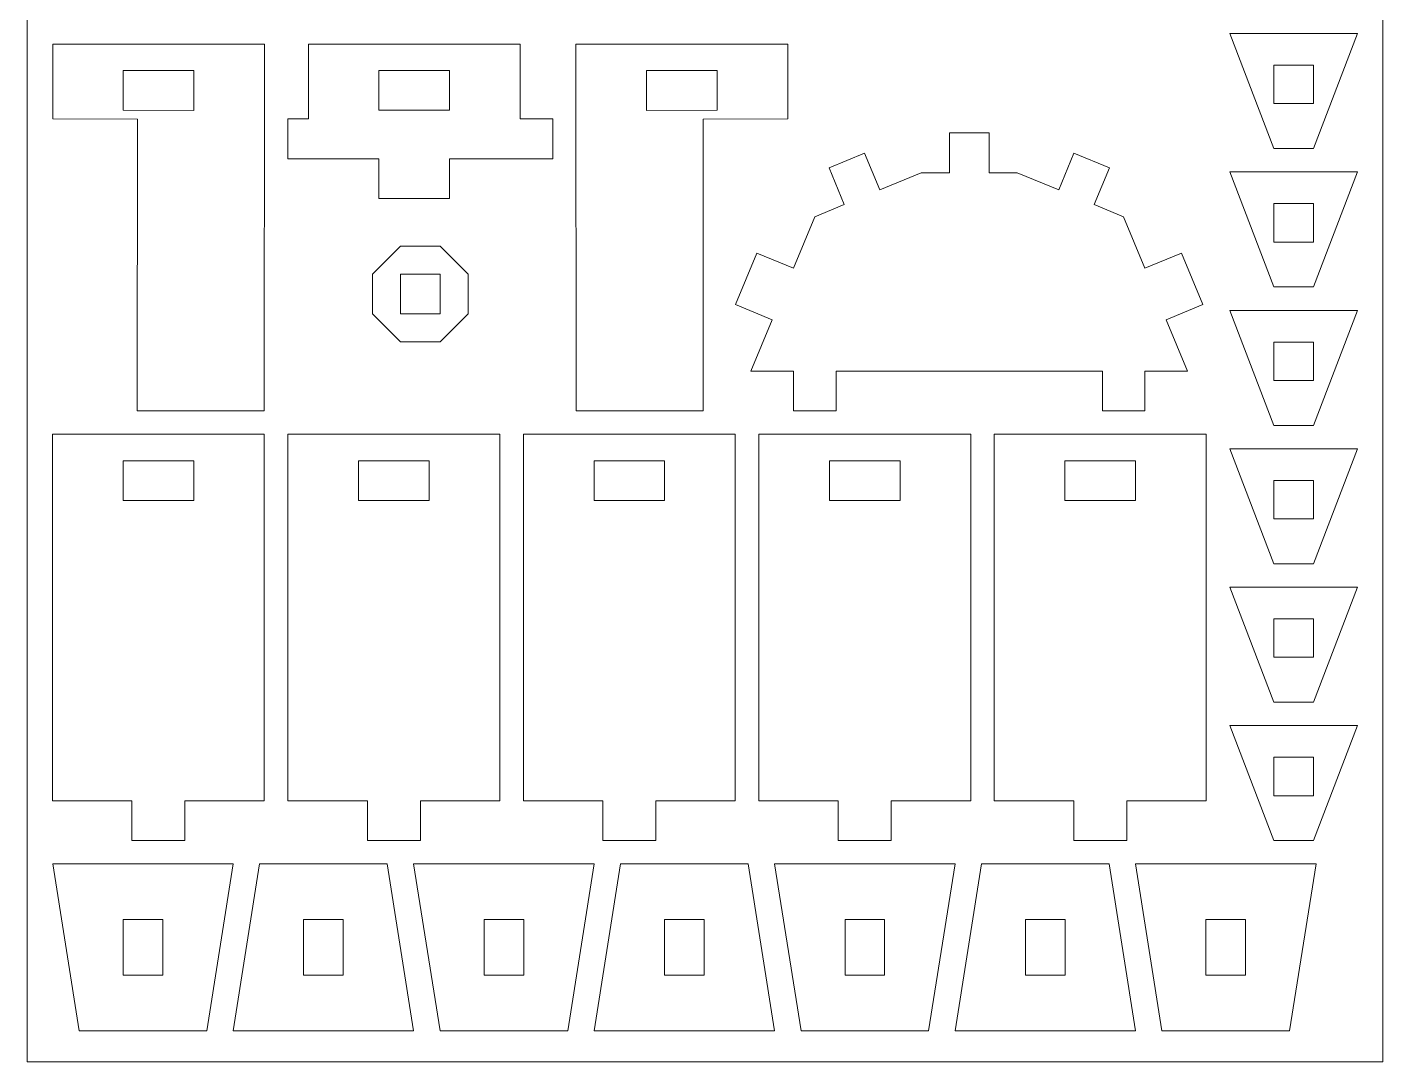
# Model space of a CAD drawing. Header units: millimetres. Extents: x -824 to 903, y -527 to 785.
# Drawn here: x -681.4 to -579, y 642.8 to 721 of the extents above; entities that cross this region are included whole.
import ezdxf

# ---------------------------------------------------------------- set-up
doc = ezdxf.new("R2010")
doc.units = ezdxf.units.MM
doc.header["$MEASUREMENT"] = 0
doc.layers.add('Camada 1', color=7, linetype='Continuous')

msp = doc.modelspace()

# ---------------------------------------------------------------- linework, layer by layer
at = {"layer": 'Camada 1', "color": 250, "lineweight": 9}
for points, knots in [([(-681.3874, 642.841), (-681.3874, 642.841), (-578.9648, 642.841), (-578.9648, 642.841), (-578.9648, 642.841), (-578.9648, 642.841), (-578.9648, 768.4775), (-578.9648, 768.4775), (-578.9648, 768.4775), (-578.9648, 768.4775), (-681.3874, 768.4775), (-681.3874, 768.4775), (-681.3874, 768.4775), (-681.3874, 768.4775), (-681.3874, 642.841), (-681.3874, 642.841)], [0, 0, 0, 0, 0.2, 0.2, 0.2, 0.2, 0.4, 0.4, 0.4, 0.4, 0.6, 0.6, 0.6, 0.6, 1, 1, 1, 1]), ([(-587.2047, 711.8388), (-587.2047, 711.8388), (-584.2092, 711.839), (-584.2092, 711.839), (-584.2092, 711.839), (-584.2092, 711.839), (-580.8831, 720.5308), (-580.8831, 720.5308), (-580.8831, 720.5308), (-580.8831, 720.5308), (-590.5308, 720.5308), (-590.5308, 720.5308), (-590.5308, 720.5308), (-590.5308, 720.5308), (-587.2047, 711.8388), (-587.2047, 711.8388)], [0, 0, 0, 0, 0.2, 0.2, 0.2, 0.2, 0.4, 0.4, 0.4, 0.4, 0.6, 0.6, 0.6, 0.6, 1, 1, 1, 1]), ([(-663.4687, 692.0205), (-663.4687, 692.0205), (-673.069, 692.0277), (-673.069, 692.0277), (-673.069, 692.0277), (-673.069, 692.0277), (-673.056, 714.0695), (-673.056, 714.0695), (-673.056, 714.0695), (-673.056, 714.0695), (-679.4556, 714.0728), (-679.4556, 714.0728), (-679.4556, 714.0728), (-679.4556, 714.0728), (-679.4509, 719.7313), (-679.4509, 719.7313), (-679.4509, 719.7313), (-679.4509, 719.7313), (-663.4507, 719.7212), (-663.4507, 719.7212), (-663.4507, 719.7212), (-663.4507, 719.7212), (-663.4687, 692.0205), (-663.4687, 692.0205)], [0, 0, 0, 0, 0.14285714, 0.14285714, 0.14285714, 0.14285714, 0.28571429, 0.28571429, 0.28571429, 0.28571429, 0.42857143, 0.42857143, 0.42857143, 0.42857143, 0.57142857, 0.57142857, 0.57142857, 0.57142857, 0.71428571, 0.71428571, 0.71428571, 0.71428571, 1, 1, 1, 1]), ([(-649.4748, 711.0725), (-649.4748, 711.0725), (-641.6828, 711.0724), (-641.6828, 711.0724), (-641.6828, 711.0724), (-641.6828, 711.0724), (-641.6828, 714.0725), (-641.6828, 714.0725), (-641.6828, 714.0725), (-641.6828, 714.0725), (-644.1414, 714.0725), (-644.1414, 714.0725), (-644.1414, 714.0725), (-644.1414, 714.0725), (-644.1414, 719.7311), (-644.1414, 719.7311), (-644.1414, 719.7311), (-644.1414, 719.7311), (-660.1415, 719.7313), (-660.1415, 719.7313), (-660.1415, 719.7313), (-660.1415, 719.7313), (-660.1416, 714.0726), (-660.1416, 714.0726), (-660.1416, 714.0726), (-660.1416, 714.0726), (-661.686, 714.0726), (-661.686, 714.0726), (-661.686, 714.0726), (-661.686, 714.0726), (-661.686, 711.0726), (-661.686, 711.0726), (-661.686, 711.0726), (-661.686, 711.0726), (-654.8082, 711.0724), (-654.8082, 711.0724), (-654.8082, 711.0724), (-654.8082, 711.0724), (-654.8082, 708.0725), (-654.8082, 708.0725), (-654.8082, 708.0725), (-654.8082, 708.0725), (-649.4748, 708.0725), (-649.4748, 708.0725), (-649.4748, 708.0725), (-649.4748, 708.0725), (-649.4748, 711.0725), (-649.4748, 711.0725)], [0, 0, 0, 0, 0.07692308, 0.07692308, 0.07692308, 0.07692308, 0.15384615, 0.15384615, 0.15384615, 0.15384615, 0.23076923, 0.23076923, 0.23076923, 0.23076923, 0.30769231, 0.30769231, 0.30769231, 0.30769231, 0.38461538, 0.38461538, 0.38461538, 0.38461538, 0.46153846, 0.46153846, 0.46153846, 0.46153846, 0.53846154, 0.53846154, 0.53846154, 0.53846154, 0.61538462, 0.61538462, 0.61538462, 0.61538462, 0.69230769, 0.69230769, 0.69230769, 0.69230769, 0.76923077, 0.76923077, 0.76923077, 0.76923077, 0.84615385, 0.84615385, 0.84615385, 0.84615385, 1, 1, 1, 1]), ([(-639.9054, 692.0206), (-639.9054, 692.0206), (-630.305, 692.0278), (-630.305, 692.0278), (-630.305, 692.0278), (-630.305, 692.0278), (-630.3181, 714.0696), (-630.3181, 714.0696), (-630.3181, 714.0696), (-630.3181, 714.0696), (-623.9184, 714.0729), (-623.9184, 714.0729), (-623.9184, 714.0729), (-623.9184, 714.0729), (-623.9231, 719.7315), (-623.9231, 719.7315), (-623.9231, 719.7315), (-623.9231, 719.7315), (-639.9234, 719.7213), (-639.9234, 719.7213), (-639.9234, 719.7213), (-639.9234, 719.7213), (-639.9054, 692.0206), (-639.9054, 692.0206)], [0, 0, 0, 0, 0.14285714, 0.14285714, 0.14285714, 0.14285714, 0.28571429, 0.28571429, 0.28571429, 0.28571429, 0.42857143, 0.42857143, 0.42857143, 0.42857143, 0.57142857, 0.57142857, 0.57142857, 0.57142857, 0.71428571, 0.71428571, 0.71428571, 0.71428571, 1, 1, 1, 1]), ([(-584.2092, 715.2355), (-584.2092, 715.2355), (-584.2092, 718.1326), (-584.2092, 718.1326), (-584.2092, 718.1326), (-584.2092, 718.1326), (-587.2045, 718.1326), (-587.2045, 718.1326), (-587.2045, 718.1326), (-587.2045, 718.1326), (-587.2045, 715.2355), (-587.2045, 715.2355), (-587.2045, 715.2355), (-587.2045, 715.2355), (-584.2092, 715.2355), (-584.2092, 715.2355)], [0, 0, 0, 0, 0.2, 0.2, 0.2, 0.2, 0.4, 0.4, 0.4, 0.4, 0.6, 0.6, 0.6, 0.6, 1, 1, 1, 1]), ([(-674.1207, 714.7278), (-674.1207, 714.7278), (-668.7874, 714.7244), (-668.7874, 714.7244), (-668.7874, 714.7244), (-668.7874, 714.7244), (-668.7854, 717.7245), (-668.7854, 717.7245), (-668.7854, 717.7245), (-668.7854, 717.7245), (-674.1188, 717.7279), (-674.1188, 717.7279), (-674.1188, 717.7279), (-674.1188, 717.7279), (-674.1207, 714.7278), (-674.1207, 714.7278)], [0, 0, 0, 0, 0.2, 0.2, 0.2, 0.2, 0.4, 0.4, 0.4, 0.4, 0.6, 0.6, 0.6, 0.6, 1, 1, 1, 1]), ([(-649.4748, 717.7312), (-649.4748, 717.7312), (-654.8082, 717.7312), (-654.8082, 717.7312), (-654.8082, 717.7312), (-654.8082, 717.7312), (-654.8082, 714.7312), (-654.8082, 714.7312), (-654.8082, 714.7312), (-654.8082, 714.7312), (-649.4748, 714.7312), (-649.4748, 714.7312), (-649.4748, 714.7312), (-649.4748, 714.7312), (-649.4748, 717.7312), (-649.4748, 717.7312)], [0, 0, 0, 0, 0.2, 0.2, 0.2, 0.2, 0.4, 0.4, 0.4, 0.4, 0.6, 0.6, 0.6, 0.6, 1, 1, 1, 1]), ([(-629.2534, 714.7279), (-629.2534, 714.7279), (-634.5867, 714.7245), (-634.5867, 714.7245), (-634.5867, 714.7245), (-634.5867, 714.7245), (-634.5887, 717.7246), (-634.5887, 717.7246), (-634.5887, 717.7246), (-634.5887, 717.7246), (-629.2552, 717.7281), (-629.2552, 717.7281), (-629.2552, 717.7281), (-629.2552, 717.7281), (-629.2534, 714.7279), (-629.2534, 714.7279)], [0, 0, 0, 0, 0.2, 0.2, 0.2, 0.2, 0.4, 0.4, 0.4, 0.4, 0.6, 0.6, 0.6, 0.6, 1, 1, 1, 1]), ([(-608.7136, 713.0166), (-608.7136, 713.0166), (-611.7136, 713.0168), (-611.7136, 713.0168), (-611.7136, 713.0168), (-611.7136, 713.0168), (-611.7136, 710.0166), (-611.7136, 710.0166), (-611.7136, 710.0166), (-611.7136, 710.0166), (-613.8349, 710.0166), (-613.8349, 710.0166), (-613.8349, 710.0166), (-613.8349, 710.0166), (-616.978, 708.7148), (-616.978, 708.7148), (-616.978, 708.7148), (-616.978, 708.7148), (-618.126, 711.4865), (-618.126, 711.4865), (-618.126, 711.4865), (-618.126, 711.4865), (-620.807, 710.3761), (-620.807, 710.3761), (-620.807, 710.3761), (-620.807, 710.3761), (-619.6589, 707.6044), (-619.6589, 707.6044), (-619.6589, 707.6044), (-619.6589, 707.6044), (-621.878, 706.6852), (-621.878, 706.6852), (-621.878, 706.6852), (-621.878, 706.6852), (-623.4884, 702.7971), (-623.4884, 702.7971), (-623.4884, 702.7971), (-623.4884, 702.7971), (-626.2602, 703.9451), (-626.2602, 703.9451), (-626.2602, 703.9451), (-626.2602, 703.9451), (-627.8708, 700.057), (-627.8708, 700.057), (-627.8708, 700.057), (-627.8708, 700.057), (-625.099, 698.909), (-625.099, 698.909), (-625.099, 698.909), (-625.099, 698.909), (-626.7095, 695.0209), (-626.7095, 695.0209), (-626.7095, 695.0209), (-626.7095, 695.0209), (-623.4909, 695.0209), (-623.4909, 695.0209), (-623.4909, 695.0209), (-623.4909, 695.0209), (-623.491, 692.0208), (-623.491, 692.0208), (-623.491, 692.0208), (-623.491, 692.0208), (-620.2723, 692.0208), (-620.2723, 692.0208), (-620.2723, 692.0208), (-620.2723, 692.0208), (-620.2723, 695.0208), (-620.2723, 695.0208), (-620.2723, 695.0208), (-620.2723, 695.0208), (-600.1549, 695.0208), (-600.1549, 695.0208), (-600.1549, 695.0208), (-600.1549, 695.0208), (-600.155, 692.0208), (-600.155, 692.0208), (-600.155, 692.0208), (-600.155, 692.0208), (-596.9363, 692.0206), (-596.9363, 692.0206), (-596.9363, 692.0206), (-596.9363, 692.0206), (-596.9363, 695.0206), (-596.9363, 695.0206), (-596.9363, 695.0206), (-596.9363, 695.0206), (-593.7177, 695.0206), (-593.7177, 695.0206), (-593.7177, 695.0206), (-593.7177, 695.0206), (-595.3282, 698.9089), (-595.3282, 698.9089), (-595.3282, 698.9089), (-595.3282, 698.9089), (-592.5565, 700.0569), (-592.5565, 700.0569), (-592.5565, 700.0569), (-592.5565, 700.0569), (-594.167, 703.945), (-594.167, 703.945), (-594.167, 703.945), (-594.167, 703.945), (-596.9387, 702.7969), (-596.9387, 702.7969), (-596.9387, 702.7969), (-596.9387, 702.7969), (-598.5491, 706.6851), (-598.5491, 706.6851), (-598.5491, 706.6851), (-598.5491, 706.6851), (-600.7683, 707.6043), (-600.7683, 707.6043), (-600.7683, 707.6043), (-600.7683, 707.6043), (-599.6202, 710.3761), (-599.6202, 710.3761), (-599.6202, 710.3761), (-599.6202, 710.3761), (-602.3011, 711.4864), (-602.3011, 711.4864), (-602.3011, 711.4864), (-602.3011, 711.4864), (-603.4492, 708.7148), (-603.4492, 708.7148), (-603.4492, 708.7148), (-603.4492, 708.7148), (-606.5922, 710.0166), (-606.5922, 710.0166), (-606.5922, 710.0166), (-606.5922, 710.0166), (-608.7135, 710.0166), (-608.7135, 710.0166), (-608.7135, 710.0166), (-608.7135, 710.0166), (-608.7136, 713.0166), (-608.7136, 713.0166)], [0, 0, 0, 0, 0.02857143, 0.02857143, 0.02857143, 0.02857143, 0.05714286, 0.05714286, 0.05714286, 0.05714286, 0.08571429, 0.08571429, 0.08571429, 0.08571429, 0.11428571, 0.11428571, 0.11428571, 0.11428571, 0.14285714, 0.14285714, 0.14285714, 0.14285714, 0.17142857, 0.17142857, 0.17142857, 0.17142857, 0.2, 0.2, 0.2, 0.2, 0.22857143, 0.22857143, 0.22857143, 0.22857143, 0.25714286, 0.25714286, 0.25714286, 0.25714286, 0.28571429, 0.28571429, 0.28571429, 0.28571429, 0.31428571, 0.31428571, 0.31428571, 0.31428571, 0.34285714, 0.34285714, 0.34285714, 0.34285714, 0.37142857, 0.37142857, 0.37142857, 0.37142857, 0.4, 0.4, 0.4, 0.4, 0.42857143, 0.42857143, 0.42857143, 0.42857143, 0.45714286, 0.45714286, 0.45714286, 0.45714286, 0.48571429, 0.48571429, 0.48571429, 0.48571429, 0.51428571, 0.51428571, 0.51428571, 0.51428571, 0.54285714, 0.54285714, 0.54285714, 0.54285714, 0.57142857, 0.57142857, 0.57142857, 0.57142857, 0.6, 0.6, 0.6, 0.6, 0.62857143, 0.62857143, 0.62857143, 0.62857143, 0.65714286, 0.65714286, 0.65714286, 0.65714286, 0.68571429, 0.68571429, 0.68571429, 0.68571429, 0.71428571, 0.71428571, 0.71428571, 0.71428571, 0.74285714, 0.74285714, 0.74285714, 0.74285714, 0.77142857, 0.77142857, 0.77142857, 0.77142857, 0.8, 0.8, 0.8, 0.8, 0.82857143, 0.82857143, 0.82857143, 0.82857143, 0.85714286, 0.85714286, 0.85714286, 0.85714286, 0.88571429, 0.88571429, 0.88571429, 0.88571429, 0.91428571, 0.91428571, 0.91428571, 0.91428571, 0.94285714, 0.94285714, 0.94285714, 0.94285714, 1, 1, 1, 1]), ([(-587.2047, 701.3821), (-587.2047, 701.3821), (-584.2092, 701.3823), (-584.2092, 701.3823), (-584.2092, 701.3823), (-584.2092, 701.3823), (-580.8831, 710.0741), (-580.8831, 710.0741), (-580.8831, 710.0741), (-580.8831, 710.0741), (-590.5308, 710.0741), (-590.5308, 710.0741), (-590.5308, 710.0741), (-590.5308, 710.0741), (-587.2047, 701.3821), (-587.2047, 701.3821)], [0, 0, 0, 0, 0.2, 0.2, 0.2, 0.2, 0.4, 0.4, 0.4, 0.4, 0.6, 0.6, 0.6, 0.6, 1, 1, 1, 1]), ([(-584.2092, 704.7788), (-584.2092, 704.7788), (-584.2092, 707.6759), (-584.2092, 707.6759), (-584.2092, 707.6759), (-584.2092, 707.6759), (-587.2045, 707.6759), (-587.2045, 707.6759), (-587.2045, 707.6759), (-587.2045, 707.6759), (-587.2045, 704.7788), (-587.2045, 704.7788), (-587.2045, 704.7788), (-587.2045, 704.7788), (-584.2092, 704.7788), (-584.2092, 704.7788)], [0, 0, 0, 0, 0.2, 0.2, 0.2, 0.2, 0.4, 0.4, 0.4, 0.4, 0.6, 0.6, 0.6, 0.6, 1, 1, 1, 1]), ([(-648.0629, 699.3521), (-648.0629, 699.3521), (-648.0629, 702.3521), (-648.0629, 702.3521), (-648.0629, 702.3521), (-648.0629, 702.3521), (-650.1843, 704.4733), (-650.1843, 704.4733), (-650.1843, 704.4733), (-650.1843, 704.4733), (-653.1843, 704.4733), (-653.1843, 704.4733), (-653.1843, 704.4733), (-653.1843, 704.4733), (-655.3056, 702.3521), (-655.3056, 702.3521), (-655.3056, 702.3521), (-655.3056, 702.3521), (-655.3057, 699.3521), (-655.3057, 699.3521), (-655.3057, 699.3521), (-655.3057, 699.3521), (-653.1843, 697.2306), (-653.1843, 697.2306), (-653.1843, 697.2306), (-653.1843, 697.2306), (-650.1843, 697.2306), (-650.1843, 697.2306), (-650.1843, 697.2306), (-650.1843, 697.2306), (-648.0629, 699.3521), (-648.0629, 699.3521)], [0, 0, 0, 0, 0.11111111, 0.11111111, 0.11111111, 0.11111111, 0.22222222, 0.22222222, 0.22222222, 0.22222222, 0.33333333, 0.33333333, 0.33333333, 0.33333333, 0.44444444, 0.44444444, 0.44444444, 0.44444444, 0.55555556, 0.55555556, 0.55555556, 0.55555556, 0.66666667, 0.66666667, 0.66666667, 0.66666667, 0.77777778, 0.77777778, 0.77777778, 0.77777778, 1, 1, 1, 1]), ([(-653.1843, 699.3521), (-653.1843, 699.3521), (-653.1843, 702.3521), (-653.1843, 702.3521), (-653.1843, 702.3521), (-653.1843, 702.3521), (-650.1843, 702.3521), (-650.1843, 702.3521), (-650.1843, 702.3521), (-650.1843, 702.3521), (-650.1843, 699.3521), (-650.1843, 699.3521), (-650.1843, 699.3521), (-650.1843, 699.3521), (-653.1843, 699.3521), (-653.1843, 699.3521)], [0, 0, 0, 0, 0.2, 0.2, 0.2, 0.2, 0.4, 0.4, 0.4, 0.4, 0.6, 0.6, 0.6, 0.6, 1, 1, 1, 1]), ([(-587.2047, 690.9253), (-587.2047, 690.9253), (-584.2092, 690.9256), (-584.2092, 690.9256), (-584.2092, 690.9256), (-584.2092, 690.9256), (-580.8831, 699.6173), (-580.8831, 699.6173), (-580.8831, 699.6173), (-580.8831, 699.6173), (-590.5308, 699.6173), (-590.5308, 699.6173), (-590.5308, 699.6173), (-590.5308, 699.6173), (-587.2047, 690.9253), (-587.2047, 690.9253)], [0, 0, 0, 0, 0.2, 0.2, 0.2, 0.2, 0.4, 0.4, 0.4, 0.4, 0.6, 0.6, 0.6, 0.6, 1, 1, 1, 1]), ([(-584.2092, 694.3221), (-584.2092, 694.3221), (-584.2092, 697.2192), (-584.2092, 697.2192), (-584.2092, 697.2192), (-584.2092, 697.2192), (-587.2045, 697.2192), (-587.2045, 697.2192), (-587.2045, 697.2192), (-587.2045, 697.2192), (-587.2045, 694.3221), (-587.2045, 694.3221), (-587.2045, 694.3221), (-587.2045, 694.3221), (-584.2092, 694.3221), (-584.2092, 694.3221)], [0, 0, 0, 0, 0.2, 0.2, 0.2, 0.2, 0.4, 0.4, 0.4, 0.4, 0.6, 0.6, 0.6, 0.6, 1, 1, 1, 1]), ([(-663.4687, 662.5554), (-663.4687, 662.5554), (-669.4687, 662.5554), (-669.4687, 662.5554), (-669.4687, 662.5554), (-669.4687, 662.5554), (-669.4687, 659.5554), (-669.4687, 659.5554), (-669.4687, 659.5554), (-669.4687, 659.5554), (-673.4688, 659.5552), (-673.4688, 659.5552), (-673.4688, 659.5552), (-673.4688, 659.5552), (-673.4688, 662.5554), (-673.4688, 662.5554), (-673.4688, 662.5554), (-673.4688, 662.5554), (-679.4689, 662.5552), (-679.4689, 662.5552), (-679.4689, 662.5552), (-679.4689, 662.5552), (-679.469, 690.2557), (-679.469, 690.2557), (-679.469, 690.2557), (-679.469, 690.2557), (-663.4687, 690.2558), (-663.4687, 690.2558), (-663.4687, 690.2558), (-663.4687, 690.2558), (-663.4687, 662.5554), (-663.4687, 662.5554)], [0, 0, 0, 0, 0.11111111, 0.11111111, 0.11111111, 0.11111111, 0.22222222, 0.22222222, 0.22222222, 0.22222222, 0.33333333, 0.33333333, 0.33333333, 0.33333333, 0.44444444, 0.44444444, 0.44444444, 0.44444444, 0.55555556, 0.55555556, 0.55555556, 0.55555556, 0.66666667, 0.66666667, 0.66666667, 0.66666667, 0.77777778, 0.77777778, 0.77777778, 0.77777778, 1, 1, 1, 1]), ([(-645.681, 662.5554), (-645.681, 662.5554), (-651.681, 662.5554), (-651.681, 662.5554), (-651.681, 662.5554), (-651.681, 662.5554), (-651.681, 659.5554), (-651.681, 659.5554), (-651.681, 659.5554), (-651.681, 659.5554), (-655.6811, 659.5552), (-655.6811, 659.5552), (-655.6811, 659.5552), (-655.6811, 659.5552), (-655.6811, 662.5554), (-655.6811, 662.5554), (-655.6811, 662.5554), (-655.6811, 662.5554), (-661.6812, 662.5552), (-661.6812, 662.5552), (-661.6812, 662.5552), (-661.6812, 662.5552), (-661.6814, 690.2557), (-661.6814, 690.2557), (-661.6814, 690.2557), (-661.6814, 690.2557), (-645.681, 690.2558), (-645.681, 690.2558), (-645.681, 690.2558), (-645.681, 690.2558), (-645.681, 662.5554), (-645.681, 662.5554)], [0, 0, 0, 0, 0.11111111, 0.11111111, 0.11111111, 0.11111111, 0.22222222, 0.22222222, 0.22222222, 0.22222222, 0.33333333, 0.33333333, 0.33333333, 0.33333333, 0.44444444, 0.44444444, 0.44444444, 0.44444444, 0.55555556, 0.55555556, 0.55555556, 0.55555556, 0.66666667, 0.66666667, 0.66666667, 0.66666667, 0.77777778, 0.77777778, 0.77777778, 0.77777778, 1, 1, 1, 1]), ([(-627.8934, 662.5554), (-627.8934, 662.5554), (-633.8934, 662.5554), (-633.8934, 662.5554), (-633.8934, 662.5554), (-633.8934, 662.5554), (-633.8934, 659.5554), (-633.8934, 659.5554), (-633.8934, 659.5554), (-633.8934, 659.5554), (-637.8935, 659.5552), (-637.8935, 659.5552), (-637.8935, 659.5552), (-637.8935, 659.5552), (-637.8935, 662.5554), (-637.8935, 662.5554), (-637.8935, 662.5554), (-637.8935, 662.5554), (-643.8936, 662.5552), (-643.8936, 662.5552), (-643.8936, 662.5552), (-643.8936, 662.5552), (-643.8937, 690.2557), (-643.8937, 690.2557), (-643.8937, 690.2557), (-643.8937, 690.2557), (-627.8934, 690.2558), (-627.8934, 690.2558), (-627.8934, 690.2558), (-627.8934, 690.2558), (-627.8934, 662.5554), (-627.8934, 662.5554)], [0, 0, 0, 0, 0.11111111, 0.11111111, 0.11111111, 0.11111111, 0.22222222, 0.22222222, 0.22222222, 0.22222222, 0.33333333, 0.33333333, 0.33333333, 0.33333333, 0.44444444, 0.44444444, 0.44444444, 0.44444444, 0.55555556, 0.55555556, 0.55555556, 0.55555556, 0.66666667, 0.66666667, 0.66666667, 0.66666667, 0.77777778, 0.77777778, 0.77777778, 0.77777778, 1, 1, 1, 1]), ([(-610.1057, 662.5554), (-610.1057, 662.5554), (-616.1057, 662.5554), (-616.1057, 662.5554), (-616.1057, 662.5554), (-616.1057, 662.5554), (-616.1057, 659.5554), (-616.1057, 659.5554), (-616.1057, 659.5554), (-616.1057, 659.5554), (-620.1058, 659.5552), (-620.1058, 659.5552), (-620.1058, 659.5552), (-620.1058, 659.5552), (-620.1058, 662.5554), (-620.1058, 662.5554), (-620.1058, 662.5554), (-620.1058, 662.5554), (-626.106, 662.5552), (-626.106, 662.5552), (-626.106, 662.5552), (-626.106, 662.5552), (-626.1061, 690.2557), (-626.1061, 690.2557), (-626.1061, 690.2557), (-626.1061, 690.2557), (-610.1057, 690.2558), (-610.1057, 690.2558), (-610.1057, 690.2558), (-610.1057, 690.2558), (-610.1057, 662.5554), (-610.1057, 662.5554)], [0, 0, 0, 0, 0.11111111, 0.11111111, 0.11111111, 0.11111111, 0.22222222, 0.22222222, 0.22222222, 0.22222222, 0.33333333, 0.33333333, 0.33333333, 0.33333333, 0.44444444, 0.44444444, 0.44444444, 0.44444444, 0.55555556, 0.55555556, 0.55555556, 0.55555556, 0.66666667, 0.66666667, 0.66666667, 0.66666667, 0.77777778, 0.77777778, 0.77777778, 0.77777778, 1, 1, 1, 1]), ([(-592.3181, 662.5554), (-592.3181, 662.5554), (-598.3181, 662.5554), (-598.3181, 662.5554), (-598.3181, 662.5554), (-598.3181, 662.5554), (-598.3181, 659.5554), (-598.3181, 659.5554), (-598.3181, 659.5554), (-598.3181, 659.5554), (-602.3182, 659.5552), (-602.3182, 659.5552), (-602.3182, 659.5552), (-602.3182, 659.5552), (-602.3182, 662.5554), (-602.3182, 662.5554), (-602.3182, 662.5554), (-602.3182, 662.5554), (-608.3183, 662.5552), (-608.3183, 662.5552), (-608.3183, 662.5552), (-608.3183, 662.5552), (-608.3184, 690.2557), (-608.3184, 690.2557), (-608.3184, 690.2557), (-608.3184, 690.2557), (-592.3181, 690.2558), (-592.3181, 690.2558), (-592.3181, 690.2558), (-592.3181, 690.2558), (-592.3181, 662.5554), (-592.3181, 662.5554)], [0, 0, 0, 0, 0.11111111, 0.11111111, 0.11111111, 0.11111111, 0.22222222, 0.22222222, 0.22222222, 0.22222222, 0.33333333, 0.33333333, 0.33333333, 0.33333333, 0.44444444, 0.44444444, 0.44444444, 0.44444444, 0.55555556, 0.55555556, 0.55555556, 0.55555556, 0.66666667, 0.66666667, 0.66666667, 0.66666667, 0.77777778, 0.77777778, 0.77777778, 0.77777778, 1, 1, 1, 1]), ([(-587.2047, 680.4686), (-587.2047, 680.4686), (-584.2092, 680.4689), (-584.2092, 680.4689), (-584.2092, 680.4689), (-584.2092, 680.4689), (-580.8831, 689.1606), (-580.8831, 689.1606), (-580.8831, 689.1606), (-580.8831, 689.1606), (-590.5308, 689.1606), (-590.5308, 689.1606), (-590.5308, 689.1606), (-590.5308, 689.1606), (-587.2047, 680.4686), (-587.2047, 680.4686)], [0, 0, 0, 0, 0.2, 0.2, 0.2, 0.2, 0.4, 0.4, 0.4, 0.4, 0.6, 0.6, 0.6, 0.6, 1, 1, 1, 1]), ([(-674.1355, 688.2557), (-674.1355, 688.2557), (-668.8022, 688.2557), (-668.8022, 688.2557), (-668.8022, 688.2557), (-668.8022, 688.2557), (-668.8022, 685.2557), (-668.8022, 685.2557), (-668.8022, 685.2557), (-668.8022, 685.2557), (-674.1356, 685.2556), (-674.1356, 685.2556), (-674.1356, 685.2556), (-674.1356, 685.2556), (-674.1355, 688.2557), (-674.1355, 688.2557)], [0, 0, 0, 0, 0.2, 0.2, 0.2, 0.2, 0.4, 0.4, 0.4, 0.4, 0.6, 0.6, 0.6, 0.6, 1, 1, 1, 1]), ([(-656.3478, 688.2557), (-656.3478, 688.2557), (-651.0145, 688.2557), (-651.0145, 688.2557), (-651.0145, 688.2557), (-651.0145, 688.2557), (-651.0145, 685.2557), (-651.0145, 685.2557), (-651.0145, 685.2557), (-651.0145, 685.2557), (-656.348, 685.2556), (-656.348, 685.2556), (-656.348, 685.2556), (-656.348, 685.2556), (-656.3478, 688.2557), (-656.3478, 688.2557)], [0, 0, 0, 0, 0.2, 0.2, 0.2, 0.2, 0.4, 0.4, 0.4, 0.4, 0.6, 0.6, 0.6, 0.6, 1, 1, 1, 1]), ([(-638.5602, 688.2557), (-638.5602, 688.2557), (-633.2269, 688.2557), (-633.2269, 688.2557), (-633.2269, 688.2557), (-633.2269, 688.2557), (-633.2269, 685.2557), (-633.2269, 685.2557), (-633.2269, 685.2557), (-633.2269, 685.2557), (-638.5603, 685.2556), (-638.5603, 685.2556), (-638.5603, 685.2556), (-638.5603, 685.2556), (-638.5602, 688.2557), (-638.5602, 688.2557)], [0, 0, 0, 0, 0.2, 0.2, 0.2, 0.2, 0.4, 0.4, 0.4, 0.4, 0.6, 0.6, 0.6, 0.6, 1, 1, 1, 1]), ([(-620.7725, 688.2557), (-620.7725, 688.2557), (-615.4392, 688.2557), (-615.4392, 688.2557), (-615.4392, 688.2557), (-615.4392, 688.2557), (-615.4392, 685.2557), (-615.4392, 685.2557), (-615.4392, 685.2557), (-615.4392, 685.2557), (-620.7727, 685.2556), (-620.7727, 685.2556), (-620.7727, 685.2556), (-620.7727, 685.2556), (-620.7725, 688.2557), (-620.7725, 688.2557)], [0, 0, 0, 0, 0.2, 0.2, 0.2, 0.2, 0.4, 0.4, 0.4, 0.4, 0.6, 0.6, 0.6, 0.6, 1, 1, 1, 1]), ([(-602.9849, 688.2557), (-602.9849, 688.2557), (-597.6516, 688.2557), (-597.6516, 688.2557), (-597.6516, 688.2557), (-597.6516, 688.2557), (-597.6516, 685.2557), (-597.6516, 685.2557), (-597.6516, 685.2557), (-597.6516, 685.2557), (-602.985, 685.2556), (-602.985, 685.2556), (-602.985, 685.2556), (-602.985, 685.2556), (-602.9849, 688.2557), (-602.9849, 688.2557)], [0, 0, 0, 0, 0.2, 0.2, 0.2, 0.2, 0.4, 0.4, 0.4, 0.4, 0.6, 0.6, 0.6, 0.6, 1, 1, 1, 1]), ([(-584.2092, 683.8653), (-584.2092, 683.8653), (-584.2092, 686.7625), (-584.2092, 686.7625), (-584.2092, 686.7625), (-584.2092, 686.7625), (-587.2045, 686.7625), (-587.2045, 686.7625), (-587.2045, 686.7625), (-587.2045, 686.7625), (-587.2045, 683.8653), (-587.2045, 683.8653), (-587.2045, 683.8653), (-587.2045, 683.8653), (-584.2092, 683.8653), (-584.2092, 683.8653)], [0, 0, 0, 0, 0.2, 0.2, 0.2, 0.2, 0.4, 0.4, 0.4, 0.4, 0.6, 0.6, 0.6, 0.6, 1, 1, 1, 1]), ([(-587.2047, 670.0119), (-587.2047, 670.0119), (-584.2092, 670.0122), (-584.2092, 670.0122), (-584.2092, 670.0122), (-584.2092, 670.0122), (-580.8831, 678.7039), (-580.8831, 678.7039), (-580.8831, 678.7039), (-580.8831, 678.7039), (-590.5308, 678.7039), (-590.5308, 678.7039), (-590.5308, 678.7039), (-590.5308, 678.7039), (-587.2047, 670.0119), (-587.2047, 670.0119)], [0, 0, 0, 0, 0.2, 0.2, 0.2, 0.2, 0.4, 0.4, 0.4, 0.4, 0.6, 0.6, 0.6, 0.6, 1, 1, 1, 1]), ([(-584.2092, 673.4086), (-584.2092, 673.4086), (-584.2092, 676.3058), (-584.2092, 676.3058), (-584.2092, 676.3058), (-584.2092, 676.3058), (-587.2045, 676.3058), (-587.2045, 676.3058), (-587.2045, 676.3058), (-587.2045, 676.3058), (-587.2045, 673.4086), (-587.2045, 673.4086), (-587.2045, 673.4086), (-587.2045, 673.4086), (-584.2092, 673.4086), (-584.2092, 673.4086)], [0, 0, 0, 0, 0.2, 0.2, 0.2, 0.2, 0.4, 0.4, 0.4, 0.4, 0.6, 0.6, 0.6, 0.6, 1, 1, 1, 1]), ([(-587.2047, 659.5552), (-587.2047, 659.5552), (-584.2092, 659.5555), (-584.2092, 659.5555), (-584.2092, 659.5555), (-584.2092, 659.5555), (-580.8831, 668.2472), (-580.8831, 668.2472), (-580.8831, 668.2472), (-580.8831, 668.2472), (-590.5308, 668.2472), (-590.5308, 668.2472), (-590.5308, 668.2472), (-590.5308, 668.2472), (-587.2047, 659.5552), (-587.2047, 659.5552)], [0, 0, 0, 0, 0.2, 0.2, 0.2, 0.2, 0.4, 0.4, 0.4, 0.4, 0.6, 0.6, 0.6, 0.6, 1, 1, 1, 1]), ([(-584.2092, 662.9519), (-584.2092, 662.9519), (-584.2092, 665.8491), (-584.2092, 665.8491), (-584.2092, 665.8491), (-584.2092, 665.8491), (-587.2045, 665.8491), (-587.2045, 665.8491), (-587.2045, 665.8491), (-587.2045, 665.8491), (-587.2045, 662.9519), (-587.2045, 662.9519), (-587.2045, 662.9519), (-587.2045, 662.9519), (-584.2092, 662.9519), (-584.2092, 662.9519)], [0, 0, 0, 0, 0.2, 0.2, 0.2, 0.2, 0.4, 0.4, 0.4, 0.4, 0.6, 0.6, 0.6, 0.6, 1, 1, 1, 1]), ([(-665.8214, 657.7905), (-665.8214, 657.7905), (-679.4556, 657.7905), (-679.4556, 657.7905), (-679.4556, 657.7905), (-679.4556, 657.7905), (-677.459, 645.1942), (-677.459, 645.1942), (-677.459, 645.1942), (-677.459, 645.1942), (-667.8181, 645.1941), (-667.8181, 645.1941), (-667.8181, 645.1941), (-667.8181, 645.1941), (-665.8214, 657.7905), (-665.8214, 657.7905)], [0, 0, 0, 0, 0.2, 0.2, 0.2, 0.2, 0.4, 0.4, 0.4, 0.4, 0.6, 0.6, 0.6, 0.6, 1, 1, 1, 1]), ([(-665.8212, 645.1941), (-665.8212, 645.1941), (-652.187, 645.1941), (-652.187, 645.1941), (-652.187, 645.1941), (-652.187, 645.1941), (-654.1836, 657.7904), (-654.1836, 657.7904), (-654.1836, 657.7904), (-654.1836, 657.7904), (-663.8245, 657.7905), (-663.8245, 657.7905), (-663.8245, 657.7905), (-663.8245, 657.7905), (-665.8212, 645.1941), (-665.8212, 645.1941)], [0, 0, 0, 0, 0.2, 0.2, 0.2, 0.2, 0.4, 0.4, 0.4, 0.4, 0.6, 0.6, 0.6, 0.6, 1, 1, 1, 1]), ([(-638.5528, 657.7905), (-638.5528, 657.7905), (-652.187, 657.7905), (-652.187, 657.7905), (-652.187, 657.7905), (-652.187, 657.7905), (-650.1904, 645.1942), (-650.1904, 645.1942), (-650.1904, 645.1942), (-650.1904, 645.1942), (-640.5495, 645.1941), (-640.5495, 645.1941), (-640.5495, 645.1941), (-640.5495, 645.1941), (-638.5528, 657.7905), (-638.5528, 657.7905)], [0, 0, 0, 0, 0.2, 0.2, 0.2, 0.2, 0.4, 0.4, 0.4, 0.4, 0.6, 0.6, 0.6, 0.6, 1, 1, 1, 1]), ([(-638.5527, 645.1941), (-638.5527, 645.1941), (-624.9184, 645.1941), (-624.9184, 645.1941), (-624.9184, 645.1941), (-624.9184, 645.1941), (-626.915, 657.7904), (-626.915, 657.7904), (-626.915, 657.7904), (-626.915, 657.7904), (-636.556, 657.7905), (-636.556, 657.7905), (-636.556, 657.7905), (-636.556, 657.7905), (-638.5527, 645.1941), (-638.5527, 645.1941)], [0, 0, 0, 0, 0.2, 0.2, 0.2, 0.2, 0.4, 0.4, 0.4, 0.4, 0.6, 0.6, 0.6, 0.6, 1, 1, 1, 1]), ([(-611.2842, 657.7905), (-611.2842, 657.7905), (-624.9184, 657.7905), (-624.9184, 657.7905), (-624.9184, 657.7905), (-624.9184, 657.7905), (-622.9218, 645.1942), (-622.9218, 645.1942), (-622.9218, 645.1942), (-622.9218, 645.1942), (-613.2809, 645.1941), (-613.2809, 645.1941), (-613.2809, 645.1941), (-613.2809, 645.1941), (-611.2842, 657.7905), (-611.2842, 657.7905)], [0, 0, 0, 0, 0.2, 0.2, 0.2, 0.2, 0.4, 0.4, 0.4, 0.4, 0.6, 0.6, 0.6, 0.6, 1, 1, 1, 1]), ([(-611.2841, 645.1941), (-611.2841, 645.1941), (-597.6498, 645.1941), (-597.6498, 645.1941), (-597.6498, 645.1941), (-597.6498, 645.1941), (-599.6464, 657.7904), (-599.6464, 657.7904), (-599.6464, 657.7904), (-599.6464, 657.7904), (-609.2874, 657.7905), (-609.2874, 657.7905), (-609.2874, 657.7905), (-609.2874, 657.7905), (-611.2841, 645.1941), (-611.2841, 645.1941)], [0, 0, 0, 0, 0.2, 0.2, 0.2, 0.2, 0.4, 0.4, 0.4, 0.4, 0.6, 0.6, 0.6, 0.6, 1, 1, 1, 1]), ([(-584.0156, 657.7905), (-584.0156, 657.7905), (-597.6498, 657.7905), (-597.6498, 657.7905), (-597.6498, 657.7905), (-597.6498, 657.7905), (-595.6532, 645.1942), (-595.6532, 645.1942), (-595.6532, 645.1942), (-595.6532, 645.1942), (-586.0123, 645.1941), (-586.0123, 645.1941), (-586.0123, 645.1941), (-586.0123, 645.1941), (-584.0156, 657.7905), (-584.0156, 657.7905)], [0, 0, 0, 0, 0.2, 0.2, 0.2, 0.2, 0.4, 0.4, 0.4, 0.4, 0.6, 0.6, 0.6, 0.6, 1, 1, 1, 1]), ([(-671.142, 653.5917), (-671.142, 653.5917), (-674.135, 653.5917), (-674.135, 653.5917), (-674.135, 653.5917), (-674.135, 653.5917), (-674.135, 649.3929), (-674.135, 649.3929), (-674.135, 649.3929), (-674.135, 649.3929), (-671.142, 649.3929), (-671.142, 649.3929), (-671.142, 649.3929), (-671.142, 649.3929), (-671.142, 653.5917), (-671.142, 653.5917)], [0, 0, 0, 0, 0.2, 0.2, 0.2, 0.2, 0.4, 0.4, 0.4, 0.4, 0.6, 0.6, 0.6, 0.6, 1, 1, 1, 1]), ([(-660.5007, 649.3929), (-660.5007, 649.3929), (-657.5076, 649.3929), (-657.5076, 649.3929), (-657.5076, 649.3929), (-657.5076, 649.3929), (-657.5076, 653.5917), (-657.5076, 653.5917), (-657.5076, 653.5917), (-657.5076, 653.5917), (-660.5007, 653.5917), (-660.5007, 653.5917), (-660.5007, 653.5917), (-660.5007, 653.5917), (-660.5007, 649.3929), (-660.5007, 649.3929)], [0, 0, 0, 0, 0.2, 0.2, 0.2, 0.2, 0.4, 0.4, 0.4, 0.4, 0.6, 0.6, 0.6, 0.6, 1, 1, 1, 1]), ([(-643.8734, 653.5917), (-643.8734, 653.5917), (-646.8664, 653.5917), (-646.8664, 653.5917), (-646.8664, 653.5917), (-646.8664, 653.5917), (-646.8664, 649.3929), (-646.8664, 649.3929), (-646.8664, 649.3929), (-646.8664, 649.3929), (-643.8734, 649.3929), (-643.8734, 649.3929), (-643.8734, 649.3929), (-643.8734, 649.3929), (-643.8734, 653.5917), (-643.8734, 653.5917)], [0, 0, 0, 0, 0.2, 0.2, 0.2, 0.2, 0.4, 0.4, 0.4, 0.4, 0.6, 0.6, 0.6, 0.6, 1, 1, 1, 1]), ([(-633.2321, 649.3929), (-633.2321, 649.3929), (-630.239, 649.3929), (-630.239, 649.3929), (-630.239, 649.3929), (-630.239, 649.3929), (-630.239, 653.5917), (-630.239, 653.5917), (-630.239, 653.5917), (-630.239, 653.5917), (-633.2321, 653.5917), (-633.2321, 653.5917), (-633.2321, 653.5917), (-633.2321, 653.5917), (-633.2321, 649.3929), (-633.2321, 649.3929)], [0, 0, 0, 0, 0.2, 0.2, 0.2, 0.2, 0.4, 0.4, 0.4, 0.4, 0.6, 0.6, 0.6, 0.6, 1, 1, 1, 1]), ([(-616.6048, 653.5917), (-616.6048, 653.5917), (-619.5978, 653.5917), (-619.5978, 653.5917), (-619.5978, 653.5917), (-619.5978, 653.5917), (-619.5978, 649.3929), (-619.5978, 649.3929), (-619.5978, 649.3929), (-619.5978, 649.3929), (-616.6048, 649.3929), (-616.6048, 649.3929), (-616.6048, 649.3929), (-616.6048, 649.3929), (-616.6048, 653.5917), (-616.6048, 653.5917)], [0, 0, 0, 0, 0.2, 0.2, 0.2, 0.2, 0.4, 0.4, 0.4, 0.4, 0.6, 0.6, 0.6, 0.6, 1, 1, 1, 1]), ([(-605.9635, 649.3929), (-605.9635, 649.3929), (-602.9704, 649.3929), (-602.9704, 649.3929), (-602.9704, 649.3929), (-602.9704, 649.3929), (-602.9704, 653.5917), (-602.9704, 653.5917), (-602.9704, 653.5917), (-602.9704, 653.5917), (-605.9635, 653.5917), (-605.9635, 653.5917), (-605.9635, 653.5917), (-605.9635, 653.5917), (-605.9635, 649.3929), (-605.9635, 649.3929)], [0, 0, 0, 0, 0.2, 0.2, 0.2, 0.2, 0.4, 0.4, 0.4, 0.4, 0.6, 0.6, 0.6, 0.6, 1, 1, 1, 1]), ([(-589.3362, 653.5917), (-589.3362, 653.5917), (-592.3292, 653.5917), (-592.3292, 653.5917), (-592.3292, 653.5917), (-592.3292, 653.5917), (-592.3292, 649.3929), (-592.3292, 649.3929), (-592.3292, 649.3929), (-592.3292, 649.3929), (-589.3362, 649.3929), (-589.3362, 649.3929), (-589.3362, 649.3929), (-589.3362, 649.3929), (-589.3362, 653.5917), (-589.3362, 653.5917)], [0, 0, 0, 0, 0.2, 0.2, 0.2, 0.2, 0.4, 0.4, 0.4, 0.4, 0.6, 0.6, 0.6, 0.6, 1, 1, 1, 1])]:
    msp.add_open_spline(points, degree=3, knots=knots, dxfattribs=at)

doc.saveas('drawing.dxf')
